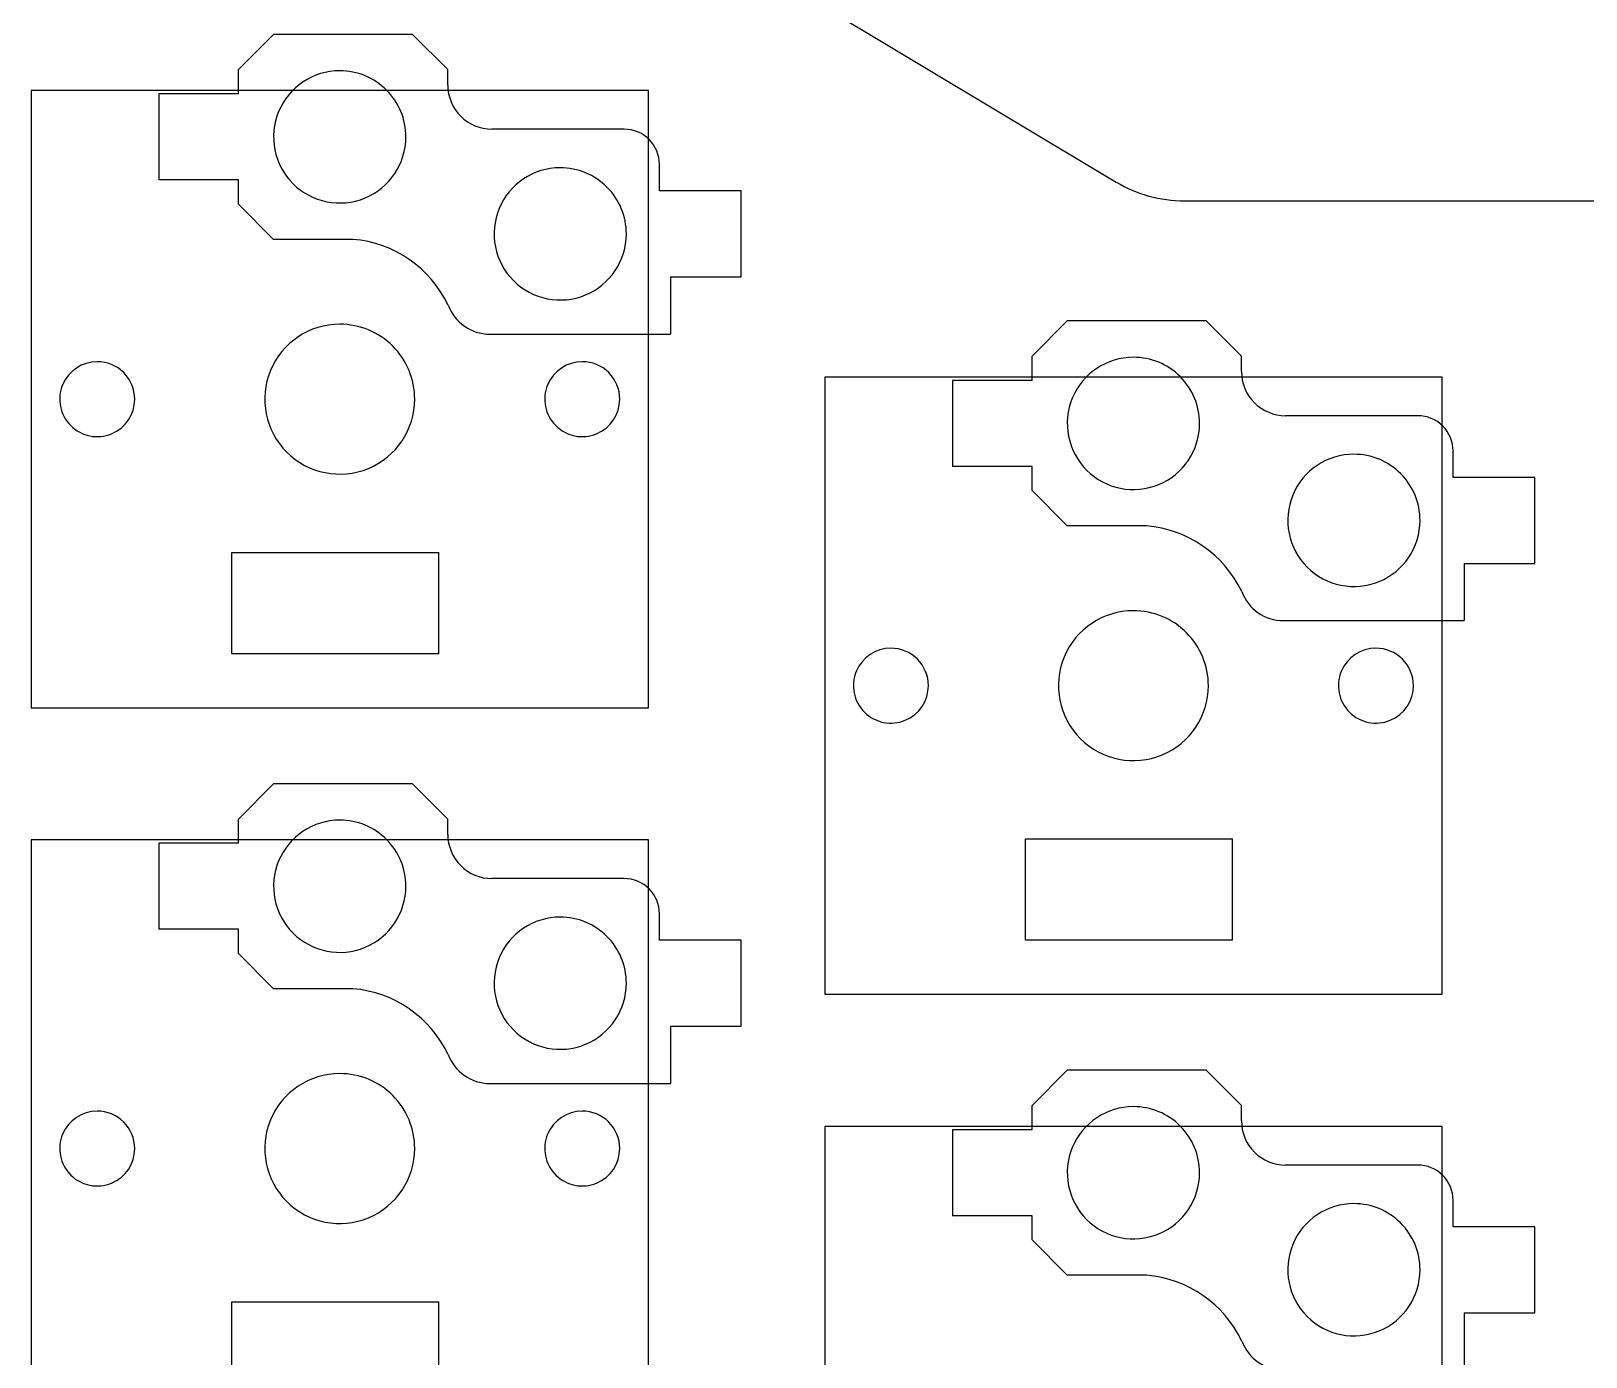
# Model space of a CAD drawing. Header units: millimetres. Extents: x 0 to 277, y 107 to 297.
# Drawn here: x 51.79 to 87.05, y 224.59 to 254.67 of the extents above; entities that cross this region are included whole.
import ezdxf

# ---------------------------------------------------------------- set-up
doc = ezdxf.new("R2010")
doc.units = ezdxf.units.MM
doc.layers.add('Layer_1', color=7, linetype='CONTINUOUS')

msp = doc.modelspace()

# ---------------------------------------------------------------- linework, layer by layer
at = {"layer": 'Layer_1', "color": 7}
for points in [[(69.3239, 255.4866), (76.3988, 251.2415)], [(57.2894, 254.5906), (56.4894, 253.7906)], [(60.4394, 254.5906), (57.2894, 254.5906)], [(60.4394, 254.5906), (61.2394, 253.7906)], [(56.4894, 253.2406), (56.4894, 253.7906)], [(61.2394, 253.4406), (61.2394, 253.7906)], [(54.6854, 253.2406), (54.6854, 251.2906)], [(56.4894, 253.2406), (54.6854, 253.2406)], [(65.2394, 252.4406), (62.2394, 252.4406)], [(66.0394, 251.0406), (66.0394, 251.6406)], [(56.4894, 251.2906), (54.6854, 251.2906)], [(56.4894, 250.7406), (56.4894, 251.2906)], [(56.4894, 250.7406), (57.2894, 249.9406)], [(67.8934, 251.0406), (66.0394, 251.0406)], [(67.8934, 249.0906), (67.8934, 251.0406)], [(77.9423, 250.814), (125.5184, 250.814)], [(59.0894, 249.9406), (57.2894, 249.9406)], [(66.2934, 249.0906), (66.2934, 248.4906)], [(66.2934, 249.0906), (67.8934, 249.0906)], [(66.2934, 248.4906), (66.2934, 247.7906)], [(75.2894, 248.0906), (74.4894, 247.2906)], [(78.4394, 248.0906), (75.2894, 248.0906)], [(78.4394, 248.0906), (79.2394, 247.2906)], [(62.1894, 247.7906), (66.2934, 247.7906)], [(74.4894, 246.7406), (74.4894, 247.2906)], [(79.2394, 246.9406), (79.2394, 247.2906)], [(72.6854, 246.7406), (72.6854, 244.7906)], [(74.4894, 246.7406), (72.6854, 246.7406)], [(83.2394, 245.9406), (80.2394, 245.9406)], [(84.0394, 244.5406), (84.0394, 245.1406)], [(74.4894, 244.7906), (72.6854, 244.7906)], [(74.4894, 244.2406), (74.4894, 244.7906)], [(85.8934, 244.5406), (84.0394, 244.5406)], [(85.8934, 242.5906), (85.8934, 244.5406)], [(74.4894, 244.2406), (75.2894, 243.4406)], [(77.0894, 243.4406), (75.2894, 243.4406)], [(56.3394, 242.8406), (61.0394, 242.8406)], [(56.3394, 240.5406), (56.3394, 242.8406)], [(61.0394, 240.5406), (61.0394, 242.8406)], [(84.2934, 242.5906), (84.2934, 241.9906)], [(84.2934, 242.5906), (85.8934, 242.5906)], [(84.2934, 241.9906), (84.2934, 241.2906)], [(80.1894, 241.2906), (84.2934, 241.2906)], [(61.0394, 240.5406), (56.3394, 240.5406)], [(57.2894, 237.5906), (56.4894, 236.7906)], [(60.4394, 237.5906), (57.2894, 237.5906)], [(60.4394, 237.5906), (61.2394, 236.7906)], [(56.4894, 236.2406), (56.4894, 236.7906)], [(61.2394, 236.4406), (61.2394, 236.7906)], [(74.3394, 236.3406), (79.0394, 236.3406)], [(74.3394, 234.0406), (74.3394, 236.3406)], [(79.0394, 234.0406), (79.0394, 236.3406)], [(54.6854, 236.2406), (54.6854, 234.2906)], [(56.4894, 236.2406), (54.6854, 236.2406)], [(65.2394, 235.4406), (62.2394, 235.4406)], [(66.0394, 234.0406), (66.0394, 234.6406)], [(56.4894, 234.2906), (54.6854, 234.2906)], [(56.4894, 233.7406), (56.4894, 234.2906)], [(67.8934, 234.0406), (66.0394, 234.0406)], [(67.8934, 232.0906), (67.8934, 234.0406)], [(79.0394, 234.0406), (74.3394, 234.0406)], [(56.4894, 233.7406), (57.2894, 232.9406)], [(59.0894, 232.9406), (57.2894, 232.9406)], [(66.2934, 232.0906), (66.2934, 231.4906)], [(66.2934, 232.0906), (67.8934, 232.0906)], [(66.2934, 231.4906), (66.2934, 230.7906)], [(75.2894, 231.0906), (74.4894, 230.2906)], [(78.4394, 231.0906), (75.2894, 231.0906)], [(78.4394, 231.0906), (79.2394, 230.2906)], [(62.1894, 230.7906), (66.2934, 230.7906)], [(74.4894, 229.7406), (74.4894, 230.2906)], [(79.2394, 229.9406), (79.2394, 230.2906)], [(72.6854, 229.7406), (72.6854, 227.7906)], [(74.4894, 229.7406), (72.6854, 229.7406)], [(83.2394, 228.9406), (80.2394, 228.9406)], [(84.0394, 227.5406), (84.0394, 228.1406)], [(74.4894, 227.7906), (72.6854, 227.7906)], [(74.4894, 227.2406), (74.4894, 227.7906)], [(85.8934, 227.5406), (84.0394, 227.5406)], [(85.8934, 225.5906), (85.8934, 227.5406)], [(74.4894, 227.2406), (75.2894, 226.4406)], [(77.0894, 226.4406), (75.2894, 226.4406)], [(56.3394, 225.8406), (61.0394, 225.8406)], [(56.3394, 223.5406), (56.3394, 225.8406)], [(61.0394, 223.5406), (61.0394, 225.8406)], [(84.2934, 225.5906), (84.2934, 224.9906)], [(84.2934, 225.5906), (85.8934, 225.5906)], [(84.2934, 224.9906), (84.2934, 224.2906)]]:
    msp.add_lwpolyline(points, dxfattribs=at)
for points in [[(58.789401, 253.765599)], [(58.789401, 253.765599)], [(58.789401, 253.765599)], [(51.7894, 239.3156), (65.7894, 239.3156), (65.7894, 253.3156), (51.7894, 253.3156)], [(63.789401, 251.565598)], [(63.789401, 251.565598)], [(63.789401, 251.565598)], [(58.789401, 248.015598)], [(58.789401, 248.015598)], [(58.789401, 248.015598)], [(76.789401, 247.265599)], [(76.789401, 247.265599)], [(76.789401, 247.265599)], [(53.289401, 247.165598)], [(53.289401, 247.165598)], [(53.289401, 247.165598)], [(64.289401, 247.165598)], [(64.289401, 247.165598)], [(64.289401, 247.165598)], [(69.7894, 232.8156), (83.7894, 232.8156), (83.7894, 246.8156), (69.7894, 246.8156)], [(81.789401, 245.065598)], [(81.789401, 245.065598)], [(81.789401, 245.065598)], [(76.789401, 241.515602)], [(76.789401, 241.515602)], [(76.789401, 241.515602)], [(71.289401, 240.665602)], [(71.289401, 240.665602)], [(71.289401, 240.665602)], [(82.289401, 240.665602)], [(82.289401, 240.665602)], [(82.289401, 240.665602)], [(58.789401, 236.765599)], [(58.789401, 236.765599)], [(58.789401, 236.765599)], [(51.7894, 222.3156), (65.7894, 222.3156), (65.7894, 236.3156), (51.7894, 236.3156)], [(63.789401, 234.565602)], [(63.789401, 234.565602)], [(63.789401, 234.565602)], [(58.789401, 231.015602)], [(58.789401, 231.015602)], [(58.789401, 231.015602)], [(76.789401, 230.265599)], [(76.789401, 230.265599)], [(76.789401, 230.265599)], [(53.289401, 230.165602)], [(53.289401, 230.165602)], [(53.289401, 230.165602)], [(64.289401, 230.165602)], [(64.289401, 230.165602)], [(64.289401, 230.165602)], [(69.7894, 215.8156), (83.7894, 215.8156), (83.7894, 229.8156), (69.7894, 229.8156)], [(81.789401, 228.065602)], [(81.789401, 228.065602)], [(81.789401, 228.065602)]]:
    msp.add_lwpolyline(points, close=True, dxfattribs=at)
for points in [[(58.789401, 253.765599), (58.182708, 253.765599), (57.635753, 253.400136), (57.403582, 252.839624)], [(58.789401, 253.765599), (58.182708, 253.765599), (57.635753, 253.400136), (57.403582, 252.839624)], [(58.789401, 253.765599), (58.182708, 253.765599), (57.635753, 253.400136), (57.403582, 252.839624)], [(59.850061, 253.326259), (59.568757, 253.607564), (59.187226, 253.765599), (58.789401, 253.765599)], [(59.850061, 253.326259), (59.568757, 253.607564), (59.187226, 253.765599), (58.789401, 253.765599)], [(59.850061, 253.326259), (59.568757, 253.607564), (59.187226, 253.765599), (58.789401, 253.765599)], [(60.289401, 252.265599), (60.289401, 252.663424), (60.131366, 253.044955), (59.850061, 253.326259)], [(60.289401, 252.265599), (60.289401, 252.663424), (60.131366, 253.044955), (59.850061, 253.326259)], [(60.289401, 252.265599), (60.289401, 252.663424), (60.131366, 253.044955), (59.850061, 253.326259)], [(61.2394, 253.4406), (61.2394, 253.175384), (61.344757, 252.92103), (61.532293, 252.733493)], [(57.403582, 252.839624), (57.17141, 252.279113), (57.299744, 251.633936), (57.728741, 251.204939)], [(57.403582, 252.839624), (57.17141, 252.279113), (57.299744, 251.633936), (57.728741, 251.204939)], [(57.403582, 252.839624), (57.17141, 252.279113), (57.299744, 251.633936), (57.728741, 251.204939)], [(61.532293, 252.733493), (61.71983, 252.545957), (61.974184, 252.4406), (62.2394, 252.4406)], [(59.363426, 250.87978), (59.923938, 251.111951), (60.289401, 251.658906), (60.289401, 252.265599)], [(59.363426, 250.87978), (59.923938, 251.111951), (60.289401, 251.658906), (60.289401, 252.265599)], [(59.363426, 250.87978), (59.923938, 251.111951), (60.289401, 251.658906), (60.289401, 252.265599)], [(65.805085, 252.206285), (65.655056, 252.356315), (65.451573, 252.4406), (65.2394, 252.4406)], [(66.0394, 251.6406), (66.0394, 251.852773), (65.955115, 252.056256), (65.805085, 252.206285)], [(63.789401, 251.565598), (63.182708, 251.565598), (62.635753, 251.200135), (62.403582, 250.639623)], [(63.789401, 251.565598), (63.182708, 251.565598), (62.635753, 251.200135), (62.403582, 250.639623)], [(63.789401, 251.565598), (63.182708, 251.565598), (62.635753, 251.200135), (62.403582, 250.639623)], [(64.850061, 251.126258), (64.568757, 251.407563), (64.187226, 251.565598), (63.789401, 251.565598)], [(64.850061, 251.126258), (64.568757, 251.407563), (64.187226, 251.565598), (63.789401, 251.565598)], [(64.850061, 251.126258), (64.568757, 251.407563), (64.187226, 251.565598), (63.789401, 251.565598)], [(57.728741, 251.204939), (58.157738, 250.775942), (58.802915, 250.647608), (59.363426, 250.87978)], [(57.728741, 251.204939), (58.157738, 250.775942), (58.802915, 250.647608), (59.363426, 250.87978)], [(57.728741, 251.204939), (58.157738, 250.775942), (58.802915, 250.647608), (59.363426, 250.87978)], [(65.289401, 250.065598), (65.289401, 250.463423), (65.131366, 250.844954), (64.850061, 251.126258)], [(65.289401, 250.065598), (65.289401, 250.463423), (65.131366, 250.844954), (64.850061, 251.126258)], [(65.289401, 250.065598), (65.289401, 250.463423), (65.131366, 250.844954), (64.850061, 251.126258)], [(76.3988, 251.2415), (76.865052, 250.961757), (77.398566, 250.813991), (77.9423, 250.814)], [(62.403582, 250.639623), (62.17141, 250.079112), (62.299744, 249.433935), (62.728741, 249.004938)], [(62.403582, 250.639623), (62.17141, 250.079112), (62.299744, 249.433935), (62.728741, 249.004938)], [(62.403582, 250.639623), (62.17141, 250.079112), (62.299744, 249.433935), (62.728741, 249.004938)], [(64.363426, 248.679779), (64.923938, 248.91195), (65.289401, 249.458905), (65.289401, 250.065598)], [(64.363426, 248.679779), (64.923938, 248.91195), (65.289401, 249.458905), (65.289401, 250.065598)], [(64.363426, 248.679779), (64.923938, 248.91195), (65.289401, 249.458905), (65.289401, 250.065598)], [(61.2448, 248.4486), (60.843773, 249.294688), (60.02251, 249.863179), (59.0894, 249.9406)], [(62.728741, 249.004938), (63.157738, 248.575941), (63.802915, 248.447607), (64.363426, 248.679779)], [(62.728741, 249.004938), (63.157738, 248.575941), (63.802915, 248.447607), (64.363426, 248.679779)], [(62.728741, 249.004938), (63.157738, 248.575941), (63.802915, 248.447607), (64.363426, 248.679779)], [(61.2497, 248.4486), (61.393479, 248.053544), (61.768994, 247.7906), (62.1894, 247.7906)], [(58.789401, 248.015598), (58.101815, 248.015598), (57.481933, 247.601406), (57.218806, 246.96616)], [(58.789401, 248.015598), (58.101815, 248.015598), (57.481933, 247.601406), (57.218806, 246.96616)], [(58.789401, 248.015598), (58.101815, 248.015598), (57.481933, 247.601406), (57.218806, 246.96616)], [(59.991483, 247.51768), (59.672671, 247.836491), (59.240269, 248.015598), (58.789401, 248.015598)], [(59.991483, 247.51768), (59.672671, 247.836491), (59.240269, 248.015598), (58.789401, 248.015598)], [(59.991483, 247.51768), (59.672671, 247.836491), (59.240269, 248.015598), (58.789401, 248.015598)], [(60.489401, 246.315598), (60.489401, 246.766466), (60.310294, 247.198868), (59.991483, 247.51768)], [(60.489401, 246.315598), (60.489401, 246.766466), (60.310294, 247.198868), (59.991483, 247.51768)], [(60.489401, 246.315598), (60.489401, 246.766466), (60.310294, 247.198868), (59.991483, 247.51768)], [(76.789401, 247.265599), (76.182708, 247.265599), (75.635753, 246.900136), (75.403582, 246.339624)], [(76.789401, 247.265599), (76.182708, 247.265599), (75.635753, 246.900136), (75.403582, 246.339624)], [(76.789401, 247.265599), (76.182708, 247.265599), (75.635753, 246.900136), (75.403582, 246.339624)], [(77.850061, 246.826259), (77.568757, 247.107564), (77.187226, 247.265599), (76.789401, 247.265599)], [(77.850061, 246.826259), (77.568757, 247.107564), (77.187226, 247.265599), (76.789401, 247.265599)], [(77.850061, 246.826259), (77.568757, 247.107564), (77.187226, 247.265599), (76.789401, 247.265599)], [(53.289401, 247.165598), (52.945608, 247.165598), (52.635667, 246.958502), (52.504103, 246.640879)], [(53.289401, 247.165598), (52.945608, 247.165598), (52.635667, 246.958502), (52.504103, 246.640879)], [(53.289401, 247.165598), (52.945608, 247.165598), (52.635667, 246.958502), (52.504103, 246.640879)], [(53.890442, 246.916639), (53.731036, 247.076045), (53.514835, 247.165598), (53.289401, 247.165598)], [(53.890442, 246.916639), (53.731036, 247.076045), (53.514835, 247.165598), (53.289401, 247.165598)], [(53.890442, 246.916639), (53.731036, 247.076045), (53.514835, 247.165598), (53.289401, 247.165598)], [(54.139401, 246.315598), (54.139401, 246.541032), (54.049848, 246.757233), (53.890442, 246.916639)], [(54.139401, 246.315598), (54.139401, 246.541032), (54.049848, 246.757233), (53.890442, 246.916639)], [(54.139401, 246.315598), (54.139401, 246.541032), (54.049848, 246.757233), (53.890442, 246.916639)], [(57.218806, 246.96616), (56.955678, 246.330913), (57.101123, 245.599713), (57.587319, 245.113516)], [(57.218806, 246.96616), (56.955678, 246.330913), (57.101123, 245.599713), (57.587319, 245.113516)], [(57.218806, 246.96616), (56.955678, 246.330913), (57.101123, 245.599713), (57.587319, 245.113516)], [(64.289401, 247.165598), (63.945608, 247.165598), (63.635667, 246.958502), (63.504103, 246.640879)], [(64.289401, 247.165598), (63.945608, 247.165598), (63.635667, 246.958502), (63.504103, 246.640879)], [(64.289401, 247.165598), (63.945608, 247.165598), (63.635667, 246.958502), (63.504103, 246.640879)], [(64.890442, 246.916639), (64.731036, 247.076045), (64.514835, 247.165598), (64.289401, 247.165598)], [(64.890442, 246.916639), (64.731036, 247.076045), (64.514835, 247.165598), (64.289401, 247.165598)], [(64.890442, 246.916639), (64.731036, 247.076045), (64.514835, 247.165598), (64.289401, 247.165598)], [(65.139401, 246.315598), (65.139401, 246.541032), (65.049848, 246.757233), (64.890442, 246.916639)], [(65.139401, 246.315598), (65.139401, 246.541032), (65.049848, 246.757233), (64.890442, 246.916639)], [(65.139401, 246.315598), (65.139401, 246.541032), (65.049848, 246.757233), (64.890442, 246.916639)], [(79.2394, 246.9406), (79.2394, 246.675384), (79.344757, 246.42103), (79.532293, 246.233493)], [(52.504103, 246.640879), (52.37254, 246.323256), (52.445262, 245.957656), (52.68836, 245.714557)], [(52.504103, 246.640879), (52.37254, 246.323256), (52.445262, 245.957656), (52.68836, 245.714557)], [(52.504103, 246.640879), (52.37254, 246.323256), (52.445262, 245.957656), (52.68836, 245.714557)], [(63.504103, 246.640879), (63.37254, 246.323256), (63.445262, 245.957656), (63.68836, 245.714557)], [(63.504103, 246.640879), (63.37254, 246.323256), (63.445262, 245.957656), (63.68836, 245.714557)], [(63.504103, 246.640879), (63.37254, 246.323256), (63.445262, 245.957656), (63.68836, 245.714557)], [(78.289401, 245.765599), (78.289401, 246.163424), (78.131366, 246.544955), (77.850061, 246.826259)], [(78.289401, 245.765599), (78.289401, 246.163424), (78.131366, 246.544955), (77.850061, 246.826259)], [(78.289401, 245.765599), (78.289401, 246.163424), (78.131366, 246.544955), (77.850061, 246.826259)], [(53.614682, 245.5303), (53.932305, 245.661864), (54.139401, 245.971805), (54.139401, 246.315598)], [(53.614682, 245.5303), (53.932305, 245.661864), (54.139401, 245.971805), (54.139401, 246.315598)], [(53.614682, 245.5303), (53.932305, 245.661864), (54.139401, 245.971805), (54.139401, 246.315598)], [(59.439963, 244.745003), (60.075209, 245.00813), (60.489401, 245.628012), (60.489401, 246.315598)], [(59.439963, 244.745003), (60.075209, 245.00813), (60.489401, 245.628012), (60.489401, 246.315598)], [(59.439963, 244.745003), (60.075209, 245.00813), (60.489401, 245.628012), (60.489401, 246.315598)], [(64.614682, 245.5303), (64.932305, 245.661864), (65.139401, 245.971805), (65.139401, 246.315598)], [(64.614682, 245.5303), (64.932305, 245.661864), (65.139401, 245.971805), (65.139401, 246.315598)], [(64.614682, 245.5303), (64.932305, 245.661864), (65.139401, 245.971805), (65.139401, 246.315598)], [(75.403582, 246.339624), (75.17141, 245.779113), (75.299744, 245.133936), (75.728741, 244.704939)], [(75.403582, 246.339624), (75.17141, 245.779113), (75.299744, 245.133936), (75.728741, 244.704939)], [(75.403582, 246.339624), (75.17141, 245.779113), (75.299744, 245.133936), (75.728741, 244.704939)], [(79.532293, 246.233493), (79.71983, 246.045957), (79.974184, 245.9406), (80.2394, 245.9406)], [(83.805085, 245.706285), (83.655056, 245.856315), (83.451573, 245.9406), (83.2394, 245.9406)], [(52.68836, 245.714557), (52.931459, 245.471459), (53.297059, 245.398737), (53.614682, 245.5303)], [(52.68836, 245.714557), (52.931459, 245.471459), (53.297059, 245.398737), (53.614682, 245.5303)], [(52.68836, 245.714557), (52.931459, 245.471459), (53.297059, 245.398737), (53.614682, 245.5303)], [(63.68836, 245.714557), (63.931459, 245.471459), (64.297059, 245.398737), (64.614682, 245.5303)], [(63.68836, 245.714557), (63.931459, 245.471459), (64.297059, 245.398737), (64.614682, 245.5303)], [(63.68836, 245.714557), (63.931459, 245.471459), (64.297059, 245.398737), (64.614682, 245.5303)], [(77.363426, 244.37978), (77.923938, 244.611951), (78.289401, 245.158906), (78.289401, 245.765599)], [(77.363426, 244.37978), (77.923938, 244.611951), (78.289401, 245.158906), (78.289401, 245.765599)], [(77.363426, 244.37978), (77.923938, 244.611951), (78.289401, 245.158906), (78.289401, 245.765599)], [(84.0394, 245.1406), (84.0394, 245.352773), (83.955115, 245.556256), (83.805085, 245.706285)], [(57.587319, 245.113516), (58.073516, 244.62732), (58.804716, 244.481875), (59.439963, 244.745003)], [(57.587319, 245.113516), (58.073516, 244.62732), (58.804716, 244.481875), (59.439963, 244.745003)], [(57.587319, 245.113516), (58.073516, 244.62732), (58.804716, 244.481875), (59.439963, 244.745003)], [(81.789401, 245.065598), (81.182708, 245.065598), (80.635753, 244.700135), (80.403582, 244.139623)], [(81.789401, 245.065598), (81.182708, 245.065598), (80.635753, 244.700135), (80.403582, 244.139623)], [(81.789401, 245.065598), (81.182708, 245.065598), (80.635753, 244.700135), (80.403582, 244.139623)], [(82.850061, 244.626258), (82.568757, 244.907563), (82.187226, 245.065598), (81.789401, 245.065598)], [(82.850061, 244.626258), (82.568757, 244.907563), (82.187226, 245.065598), (81.789401, 245.065598)], [(82.850061, 244.626258), (82.568757, 244.907563), (82.187226, 245.065598), (81.789401, 245.065598)], [(75.728741, 244.704939), (76.157738, 244.275942), (76.802915, 244.147608), (77.363426, 244.37978)], [(75.728741, 244.704939), (76.157738, 244.275942), (76.802915, 244.147608), (77.363426, 244.37978)], [(75.728741, 244.704939), (76.157738, 244.275942), (76.802915, 244.147608), (77.363426, 244.37978)], [(83.289401, 243.565598), (83.289401, 243.963423), (83.131366, 244.344954), (82.850061, 244.626258)], [(83.289401, 243.565598), (83.289401, 243.963423), (83.131366, 244.344954), (82.850061, 244.626258)], [(83.289401, 243.565598), (83.289401, 243.963423), (83.131366, 244.344954), (82.850061, 244.626258)], [(80.403582, 244.139623), (80.17141, 243.579112), (80.299744, 242.933935), (80.728741, 242.504938)], [(80.403582, 244.139623), (80.17141, 243.579112), (80.299744, 242.933935), (80.728741, 242.504938)], [(80.403582, 244.139623), (80.17141, 243.579112), (80.299744, 242.933935), (80.728741, 242.504938)], [(79.2448, 241.9486), (78.843773, 242.794688), (78.02251, 243.363179), (77.0894, 243.4406)], [(82.363426, 242.179779), (82.923938, 242.41195), (83.289401, 242.958905), (83.289401, 243.565598)], [(82.363426, 242.179779), (82.923938, 242.41195), (83.289401, 242.958905), (83.289401, 243.565598)], [(82.363426, 242.179779), (82.923938, 242.41195), (83.289401, 242.958905), (83.289401, 243.565598)], [(80.728741, 242.504938), (81.157738, 242.075941), (81.802915, 241.947607), (82.363426, 242.179779)], [(80.728741, 242.504938), (81.157738, 242.075941), (81.802915, 241.947607), (82.363426, 242.179779)], [(80.728741, 242.504938), (81.157738, 242.075941), (81.802915, 241.947607), (82.363426, 242.179779)], [(79.2497, 241.9486), (79.393479, 241.553544), (79.768994, 241.2906), (80.1894, 241.2906)], [(76.789401, 241.515602), (76.101815, 241.515602), (75.481933, 241.10141), (75.218806, 240.466164)], [(76.789401, 241.515602), (76.101815, 241.515602), (75.481933, 241.10141), (75.218806, 240.466164)], [(76.789401, 241.515602), (76.101815, 241.515602), (75.481933, 241.10141), (75.218806, 240.466164)], [(77.991483, 241.017684), (77.672671, 241.336495), (77.240269, 241.515602), (76.789401, 241.515602)], [(77.991483, 241.017684), (77.672671, 241.336495), (77.240269, 241.515602), (76.789401, 241.515602)], [(77.991483, 241.017684), (77.672671, 241.336495), (77.240269, 241.515602), (76.789401, 241.515602)], [(78.489401, 239.815602), (78.489401, 240.26647), (78.310294, 240.698872), (77.991483, 241.017684)], [(78.489401, 239.815602), (78.489401, 240.26647), (78.310294, 240.698872), (77.991483, 241.017684)], [(78.489401, 239.815602), (78.489401, 240.26647), (78.310294, 240.698872), (77.991483, 241.017684)], [(71.289401, 240.665602), (70.945608, 240.665602), (70.635667, 240.458506), (70.504103, 240.140883)], [(71.289401, 240.665602), (70.945608, 240.665602), (70.635667, 240.458506), (70.504103, 240.140883)], [(71.289401, 240.665602), (70.945608, 240.665602), (70.635667, 240.458506), (70.504103, 240.140883)], [(71.890442, 240.416643), (71.731036, 240.576049), (71.514835, 240.665602), (71.289401, 240.665602)], [(71.890442, 240.416643), (71.731036, 240.576049), (71.514835, 240.665602), (71.289401, 240.665602)], [(71.890442, 240.416643), (71.731036, 240.576049), (71.514835, 240.665602), (71.289401, 240.665602)], [(82.289401, 240.665602), (81.945608, 240.665602), (81.635667, 240.458506), (81.504103, 240.140883)], [(82.289401, 240.665602), (81.945608, 240.665602), (81.635667, 240.458506), (81.504103, 240.140883)], [(82.289401, 240.665602), (81.945608, 240.665602), (81.635667, 240.458506), (81.504103, 240.140883)], [(82.890442, 240.416643), (82.731036, 240.576049), (82.514835, 240.665602), (82.289401, 240.665602)], [(82.890442, 240.416643), (82.731036, 240.576049), (82.514835, 240.665602), (82.289401, 240.665602)], [(82.890442, 240.416643), (82.731036, 240.576049), (82.514835, 240.665602), (82.289401, 240.665602)], [(70.504103, 240.140883), (70.37254, 239.82326), (70.445262, 239.45766), (70.68836, 239.214561)], [(70.504103, 240.140883), (70.37254, 239.82326), (70.445262, 239.45766), (70.68836, 239.214561)], [(70.504103, 240.140883), (70.37254, 239.82326), (70.445262, 239.45766), (70.68836, 239.214561)], [(72.139401, 239.815602), (72.139401, 240.041036), (72.049848, 240.257237), (71.890442, 240.416643)], [(72.139401, 239.815602), (72.139401, 240.041036), (72.049848, 240.257237), (71.890442, 240.416643)], [(72.139401, 239.815602), (72.139401, 240.041036), (72.049848, 240.257237), (71.890442, 240.416643)], [(75.218806, 240.466164), (74.955678, 239.830917), (75.101123, 239.099717), (75.587319, 238.61352)], [(75.218806, 240.466164), (74.955678, 239.830917), (75.101123, 239.099717), (75.587319, 238.61352)], [(75.218806, 240.466164), (74.955678, 239.830917), (75.101123, 239.099717), (75.587319, 238.61352)], [(81.504103, 240.140883), (81.37254, 239.82326), (81.445262, 239.45766), (81.68836, 239.214561)], [(81.504103, 240.140883), (81.37254, 239.82326), (81.445262, 239.45766), (81.68836, 239.214561)], [(81.504103, 240.140883), (81.37254, 239.82326), (81.445262, 239.45766), (81.68836, 239.214561)], [(83.139401, 239.815602), (83.139401, 240.041036), (83.049848, 240.257237), (82.890442, 240.416643)], [(83.139401, 239.815602), (83.139401, 240.041036), (83.049848, 240.257237), (82.890442, 240.416643)], [(83.139401, 239.815602), (83.139401, 240.041036), (83.049848, 240.257237), (82.890442, 240.416643)], [(71.614682, 239.030304), (71.932305, 239.161868), (72.139401, 239.471809), (72.139401, 239.815602)], [(71.614682, 239.030304), (71.932305, 239.161868), (72.139401, 239.471809), (72.139401, 239.815602)], [(71.614682, 239.030304), (71.932305, 239.161868), (72.139401, 239.471809), (72.139401, 239.815602)], [(77.439963, 238.245007), (78.075209, 238.508134), (78.489401, 239.128016), (78.489401, 239.815602)], [(77.439963, 238.245007), (78.075209, 238.508134), (78.489401, 239.128016), (78.489401, 239.815602)], [(77.439963, 238.245007), (78.075209, 238.508134), (78.489401, 239.128016), (78.489401, 239.815602)], [(82.614682, 239.030304), (82.932305, 239.161868), (83.139401, 239.471809), (83.139401, 239.815602)], [(82.614682, 239.030304), (82.932305, 239.161868), (83.139401, 239.471809), (83.139401, 239.815602)], [(82.614682, 239.030304), (82.932305, 239.161868), (83.139401, 239.471809), (83.139401, 239.815602)], [(70.68836, 239.214561), (70.931459, 238.971463), (71.297059, 238.898741), (71.614682, 239.030304)], [(70.68836, 239.214561), (70.931459, 238.971463), (71.297059, 238.898741), (71.614682, 239.030304)], [(70.68836, 239.214561), (70.931459, 238.971463), (71.297059, 238.898741), (71.614682, 239.030304)], [(81.68836, 239.214561), (81.931459, 238.971463), (82.297059, 238.898741), (82.614682, 239.030304)], [(81.68836, 239.214561), (81.931459, 238.971463), (82.297059, 238.898741), (82.614682, 239.030304)], [(81.68836, 239.214561), (81.931459, 238.971463), (82.297059, 238.898741), (82.614682, 239.030304)], [(75.587319, 238.61352), (76.073516, 238.127324), (76.804716, 237.981879), (77.439963, 238.245007)], [(75.587319, 238.61352), (76.073516, 238.127324), (76.804716, 237.981879), (77.439963, 238.245007)], [(75.587319, 238.61352), (76.073516, 238.127324), (76.804716, 237.981879), (77.439963, 238.245007)], [(58.789401, 236.765599), (58.182708, 236.765599), (57.635753, 236.400136), (57.403582, 235.839624)], [(58.789401, 236.765599), (58.182708, 236.765599), (57.635753, 236.400136), (57.403582, 235.839624)], [(58.789401, 236.765599), (58.182708, 236.765599), (57.635753, 236.400136), (57.403582, 235.839624)], [(59.850061, 236.326259), (59.568757, 236.607564), (59.187226, 236.765599), (58.789401, 236.765599)], [(59.850061, 236.326259), (59.568757, 236.607564), (59.187226, 236.765599), (58.789401, 236.765599)], [(59.850061, 236.326259), (59.568757, 236.607564), (59.187226, 236.765599), (58.789401, 236.765599)], [(60.289401, 235.265599), (60.289401, 235.663424), (60.131366, 236.044955), (59.850061, 236.326259)], [(60.289401, 235.265599), (60.289401, 235.663424), (60.131366, 236.044955), (59.850061, 236.326259)], [(60.289401, 235.265599), (60.289401, 235.663424), (60.131366, 236.044955), (59.850061, 236.326259)], [(61.2394, 236.4406), (61.2394, 236.175384), (61.344757, 235.92103), (61.532293, 235.733493)], [(57.403582, 235.839624), (57.17141, 235.279113), (57.299744, 234.633936), (57.728741, 234.204939)], [(57.403582, 235.839624), (57.17141, 235.279113), (57.299744, 234.633936), (57.728741, 234.204939)], [(57.403582, 235.839624), (57.17141, 235.279113), (57.299744, 234.633936), (57.728741, 234.204939)], [(61.532293, 235.733493), (61.71983, 235.545957), (61.974184, 235.4406), (62.2394, 235.4406)], [(59.363426, 233.87978), (59.923938, 234.111951), (60.289401, 234.658906), (60.289401, 235.265599)], [(59.363426, 233.87978), (59.923938, 234.111951), (60.289401, 234.658906), (60.289401, 235.265599)], [(59.363426, 233.87978), (59.923938, 234.111951), (60.289401, 234.658906), (60.289401, 235.265599)], [(65.805085, 235.206285), (65.655056, 235.356315), (65.451573, 235.4406), (65.2394, 235.4406)], [(66.0394, 234.6406), (66.0394, 234.852773), (65.955115, 235.056256), (65.805085, 235.206285)], [(63.789401, 234.565602), (63.182708, 234.565602), (62.635753, 234.200139), (62.403582, 233.639627)], [(63.789401, 234.565602), (63.182708, 234.565602), (62.635753, 234.200139), (62.403582, 233.639627)], [(63.789401, 234.565602), (63.182708, 234.565602), (62.635753, 234.200139), (62.403582, 233.639627)], [(64.850061, 234.126262), (64.568757, 234.407567), (64.187226, 234.565602), (63.789401, 234.565602)], [(64.850061, 234.126262), (64.568757, 234.407567), (64.187226, 234.565602), (63.789401, 234.565602)], [(64.850061, 234.126262), (64.568757, 234.407567), (64.187226, 234.565602), (63.789401, 234.565602)], [(57.728741, 234.204939), (58.157738, 233.775942), (58.802915, 233.647608), (59.363426, 233.87978)], [(57.728741, 234.204939), (58.157738, 233.775942), (58.802915, 233.647608), (59.363426, 233.87978)], [(57.728741, 234.204939), (58.157738, 233.775942), (58.802915, 233.647608), (59.363426, 233.87978)], [(65.289401, 233.065602), (65.289401, 233.463427), (65.131366, 233.844958), (64.850061, 234.126262)], [(65.289401, 233.065602), (65.289401, 233.463427), (65.131366, 233.844958), (64.850061, 234.126262)], [(65.289401, 233.065602), (65.289401, 233.463427), (65.131366, 233.844958), (64.850061, 234.126262)], [(62.403582, 233.639627), (62.17141, 233.079116), (62.299744, 232.433939), (62.728741, 232.004942)], [(62.403582, 233.639627), (62.17141, 233.079116), (62.299744, 232.433939), (62.728741, 232.004942)], [(62.403582, 233.639627), (62.17141, 233.079116), (62.299744, 232.433939), (62.728741, 232.004942)], [(61.2448, 231.4486), (60.843773, 232.294688), (60.02251, 232.863179), (59.0894, 232.9406)], [(64.363426, 231.679783), (64.923938, 231.911954), (65.289401, 232.458909), (65.289401, 233.065602)], [(64.363426, 231.679783), (64.923938, 231.911954), (65.289401, 232.458909), (65.289401, 233.065602)], [(64.363426, 231.679783), (64.923938, 231.911954), (65.289401, 232.458909), (65.289401, 233.065602)], [(62.728741, 232.004942), (63.157738, 231.575945), (63.802915, 231.447611), (64.363426, 231.679783)], [(62.728741, 232.004942), (63.157738, 231.575945), (63.802915, 231.447611), (64.363426, 231.679783)], [(62.728741, 232.004942), (63.157738, 231.575945), (63.802915, 231.447611), (64.363426, 231.679783)], [(61.2497, 231.4486), (61.393479, 231.053544), (61.768994, 230.7906), (62.1894, 230.7906)], [(58.789401, 231.015602), (58.101815, 231.015602), (57.481933, 230.60141), (57.218806, 229.966164)], [(58.789401, 231.015602), (58.101815, 231.015602), (57.481933, 230.60141), (57.218806, 229.966164)], [(58.789401, 231.015602), (58.101815, 231.015602), (57.481933, 230.60141), (57.218806, 229.966164)], [(59.991483, 230.517684), (59.672671, 230.836495), (59.240269, 231.015602), (58.789401, 231.015602)], [(59.991483, 230.517684), (59.672671, 230.836495), (59.240269, 231.015602), (58.789401, 231.015602)], [(59.991483, 230.517684), (59.672671, 230.836495), (59.240269, 231.015602), (58.789401, 231.015602)], [(60.489401, 229.315602), (60.489401, 229.76647), (60.310294, 230.198872), (59.991483, 230.517684)], [(60.489401, 229.315602), (60.489401, 229.76647), (60.310294, 230.198872), (59.991483, 230.517684)], [(60.489401, 229.315602), (60.489401, 229.76647), (60.310294, 230.198872), (59.991483, 230.517684)], [(76.789401, 230.265599), (76.182708, 230.265599), (75.635753, 229.900136), (75.403582, 229.339624)], [(76.789401, 230.265599), (76.182708, 230.265599), (75.635753, 229.900136), (75.403582, 229.339624)], [(76.789401, 230.265599), (76.182708, 230.265599), (75.635753, 229.900136), (75.403582, 229.339624)], [(77.850061, 229.826259), (77.568757, 230.107564), (77.187226, 230.265599), (76.789401, 230.265599)], [(77.850061, 229.826259), (77.568757, 230.107564), (77.187226, 230.265599), (76.789401, 230.265599)], [(77.850061, 229.826259), (77.568757, 230.107564), (77.187226, 230.265599), (76.789401, 230.265599)], [(53.289401, 230.165602), (52.945608, 230.165602), (52.635667, 229.958506), (52.504103, 229.640883)], [(53.289401, 230.165602), (52.945608, 230.165602), (52.635667, 229.958506), (52.504103, 229.640883)], [(53.289401, 230.165602), (52.945608, 230.165602), (52.635667, 229.958506), (52.504103, 229.640883)], [(53.890442, 229.916643), (53.731036, 230.076049), (53.514835, 230.165602), (53.289401, 230.165602)], [(53.890442, 229.916643), (53.731036, 230.076049), (53.514835, 230.165602), (53.289401, 230.165602)], [(53.890442, 229.916643), (53.731036, 230.076049), (53.514835, 230.165602), (53.289401, 230.165602)], [(54.139401, 229.315602), (54.139401, 229.541036), (54.049848, 229.757237), (53.890442, 229.916643)], [(54.139401, 229.315602), (54.139401, 229.541036), (54.049848, 229.757237), (53.890442, 229.916643)], [(54.139401, 229.315602), (54.139401, 229.541036), (54.049848, 229.757237), (53.890442, 229.916643)], [(57.218806, 229.966164), (56.955678, 229.330917), (57.101123, 228.599717), (57.587319, 228.11352)], [(57.218806, 229.966164), (56.955678, 229.330917), (57.101123, 228.599717), (57.587319, 228.11352)], [(57.218806, 229.966164), (56.955678, 229.330917), (57.101123, 228.599717), (57.587319, 228.11352)], [(64.289401, 230.165602), (63.945608, 230.165602), (63.635667, 229.958506), (63.504103, 229.640883)], [(64.289401, 230.165602), (63.945608, 230.165602), (63.635667, 229.958506), (63.504103, 229.640883)], [(64.289401, 230.165602), (63.945608, 230.165602), (63.635667, 229.958506), (63.504103, 229.640883)], [(64.890442, 229.916643), (64.731036, 230.076049), (64.514835, 230.165602), (64.289401, 230.165602)], [(64.890442, 229.916643), (64.731036, 230.076049), (64.514835, 230.165602), (64.289401, 230.165602)], [(64.890442, 229.916643), (64.731036, 230.076049), (64.514835, 230.165602), (64.289401, 230.165602)], [(65.139401, 229.315602), (65.139401, 229.541036), (65.049848, 229.757237), (64.890442, 229.916643)], [(65.139401, 229.315602), (65.139401, 229.541036), (65.049848, 229.757237), (64.890442, 229.916643)], [(65.139401, 229.315602), (65.139401, 229.541036), (65.049848, 229.757237), (64.890442, 229.916643)], [(79.2394, 229.9406), (79.2394, 229.675384), (79.344757, 229.42103), (79.532293, 229.233493)], [(52.504103, 229.640883), (52.37254, 229.32326), (52.445262, 228.95766), (52.68836, 228.714561)], [(52.504103, 229.640883), (52.37254, 229.32326), (52.445262, 228.95766), (52.68836, 228.714561)], [(52.504103, 229.640883), (52.37254, 229.32326), (52.445262, 228.95766), (52.68836, 228.714561)], [(63.504103, 229.640883), (63.37254, 229.32326), (63.445262, 228.95766), (63.68836, 228.714561)], [(63.504103, 229.640883), (63.37254, 229.32326), (63.445262, 228.95766), (63.68836, 228.714561)], [(63.504103, 229.640883), (63.37254, 229.32326), (63.445262, 228.95766), (63.68836, 228.714561)], [(78.289401, 228.765599), (78.289401, 229.163424), (78.131366, 229.544955), (77.850061, 229.826259)], [(78.289401, 228.765599), (78.289401, 229.163424), (78.131366, 229.544955), (77.850061, 229.826259)], [(78.289401, 228.765599), (78.289401, 229.163424), (78.131366, 229.544955), (77.850061, 229.826259)], [(53.614682, 228.530304), (53.932305, 228.661868), (54.139401, 228.971809), (54.139401, 229.315602)], [(53.614682, 228.530304), (53.932305, 228.661868), (54.139401, 228.971809), (54.139401, 229.315602)], [(53.614682, 228.530304), (53.932305, 228.661868), (54.139401, 228.971809), (54.139401, 229.315602)], [(59.439963, 227.745007), (60.075209, 228.008134), (60.489401, 228.628016), (60.489401, 229.315602)], [(59.439963, 227.745007), (60.075209, 228.008134), (60.489401, 228.628016), (60.489401, 229.315602)], [(59.439963, 227.745007), (60.075209, 228.008134), (60.489401, 228.628016), (60.489401, 229.315602)], [(64.614682, 228.530304), (64.932305, 228.661868), (65.139401, 228.971809), (65.139401, 229.315602)], [(64.614682, 228.530304), (64.932305, 228.661868), (65.139401, 228.971809), (65.139401, 229.315602)], [(64.614682, 228.530304), (64.932305, 228.661868), (65.139401, 228.971809), (65.139401, 229.315602)], [(75.403582, 229.339624), (75.17141, 228.779113), (75.299744, 228.133936), (75.728741, 227.704939)], [(75.403582, 229.339624), (75.17141, 228.779113), (75.299744, 228.133936), (75.728741, 227.704939)], [(75.403582, 229.339624), (75.17141, 228.779113), (75.299744, 228.133936), (75.728741, 227.704939)], [(79.532293, 229.233493), (79.71983, 229.045957), (79.974184, 228.9406), (80.2394, 228.9406)], [(83.805085, 228.706285), (83.655056, 228.856315), (83.451573, 228.9406), (83.2394, 228.9406)], [(52.68836, 228.714561), (52.931459, 228.471463), (53.297059, 228.398741), (53.614682, 228.530304)], [(52.68836, 228.714561), (52.931459, 228.471463), (53.297059, 228.398741), (53.614682, 228.530304)], [(52.68836, 228.714561), (52.931459, 228.471463), (53.297059, 228.398741), (53.614682, 228.530304)], [(63.68836, 228.714561), (63.931459, 228.471463), (64.297059, 228.398741), (64.614682, 228.530304)], [(63.68836, 228.714561), (63.931459, 228.471463), (64.297059, 228.398741), (64.614682, 228.530304)], [(63.68836, 228.714561), (63.931459, 228.471463), (64.297059, 228.398741), (64.614682, 228.530304)], [(77.363426, 227.37978), (77.923938, 227.611951), (78.289401, 228.158906), (78.289401, 228.765599)], [(77.363426, 227.37978), (77.923938, 227.611951), (78.289401, 228.158906), (78.289401, 228.765599)], [(77.363426, 227.37978), (77.923938, 227.611951), (78.289401, 228.158906), (78.289401, 228.765599)], [(84.0394, 228.1406), (84.0394, 228.352773), (83.955115, 228.556256), (83.805085, 228.706285)], [(57.587319, 228.11352), (58.073516, 227.627324), (58.804716, 227.481879), (59.439963, 227.745007)], [(57.587319, 228.11352), (58.073516, 227.627324), (58.804716, 227.481879), (59.439963, 227.745007)], [(57.587319, 228.11352), (58.073516, 227.627324), (58.804716, 227.481879), (59.439963, 227.745007)], [(81.789401, 228.065602), (81.182708, 228.065602), (80.635753, 227.700139), (80.403582, 227.139627)], [(81.789401, 228.065602), (81.182708, 228.065602), (80.635753, 227.700139), (80.403582, 227.139627)], [(81.789401, 228.065602), (81.182708, 228.065602), (80.635753, 227.700139), (80.403582, 227.139627)], [(82.850061, 227.626262), (82.568757, 227.907567), (82.187226, 228.065602), (81.789401, 228.065602)], [(82.850061, 227.626262), (82.568757, 227.907567), (82.187226, 228.065602), (81.789401, 228.065602)], [(82.850061, 227.626262), (82.568757, 227.907567), (82.187226, 228.065602), (81.789401, 228.065602)], [(75.728741, 227.704939), (76.157738, 227.275942), (76.802915, 227.147608), (77.363426, 227.37978)], [(75.728741, 227.704939), (76.157738, 227.275942), (76.802915, 227.147608), (77.363426, 227.37978)], [(75.728741, 227.704939), (76.157738, 227.275942), (76.802915, 227.147608), (77.363426, 227.37978)], [(83.289401, 226.565602), (83.289401, 226.963427), (83.131366, 227.344958), (82.850061, 227.626262)], [(83.289401, 226.565602), (83.289401, 226.963427), (83.131366, 227.344958), (82.850061, 227.626262)], [(83.289401, 226.565602), (83.289401, 226.963427), (83.131366, 227.344958), (82.850061, 227.626262)], [(80.403582, 227.139627), (80.17141, 226.579116), (80.299744, 225.933939), (80.728741, 225.504942)], [(80.403582, 227.139627), (80.17141, 226.579116), (80.299744, 225.933939), (80.728741, 225.504942)], [(80.403582, 227.139627), (80.17141, 226.579116), (80.299744, 225.933939), (80.728741, 225.504942)], [(79.2448, 224.9486), (78.843773, 225.794688), (78.02251, 226.363179), (77.0894, 226.4406)], [(82.363426, 225.179783), (82.923938, 225.411954), (83.289401, 225.958909), (83.289401, 226.565602)], [(82.363426, 225.179783), (82.923938, 225.411954), (83.289401, 225.958909), (83.289401, 226.565602)], [(82.363426, 225.179783), (82.923938, 225.411954), (83.289401, 225.958909), (83.289401, 226.565602)], [(80.728741, 225.504942), (81.157738, 225.075945), (81.802915, 224.947611), (82.363426, 225.179783)], [(80.728741, 225.504942), (81.157738, 225.075945), (81.802915, 224.947611), (82.363426, 225.179783)], [(80.728741, 225.504942), (81.157738, 225.075945), (81.802915, 224.947611), (82.363426, 225.179783)], [(79.2497, 224.9486), (79.393479, 224.553544), (79.768994, 224.2906), (80.1894, 224.2906)]]:
    msp.add_open_spline(points, degree=3, dxfattribs=at)

doc.saveas('drawing.dxf')
